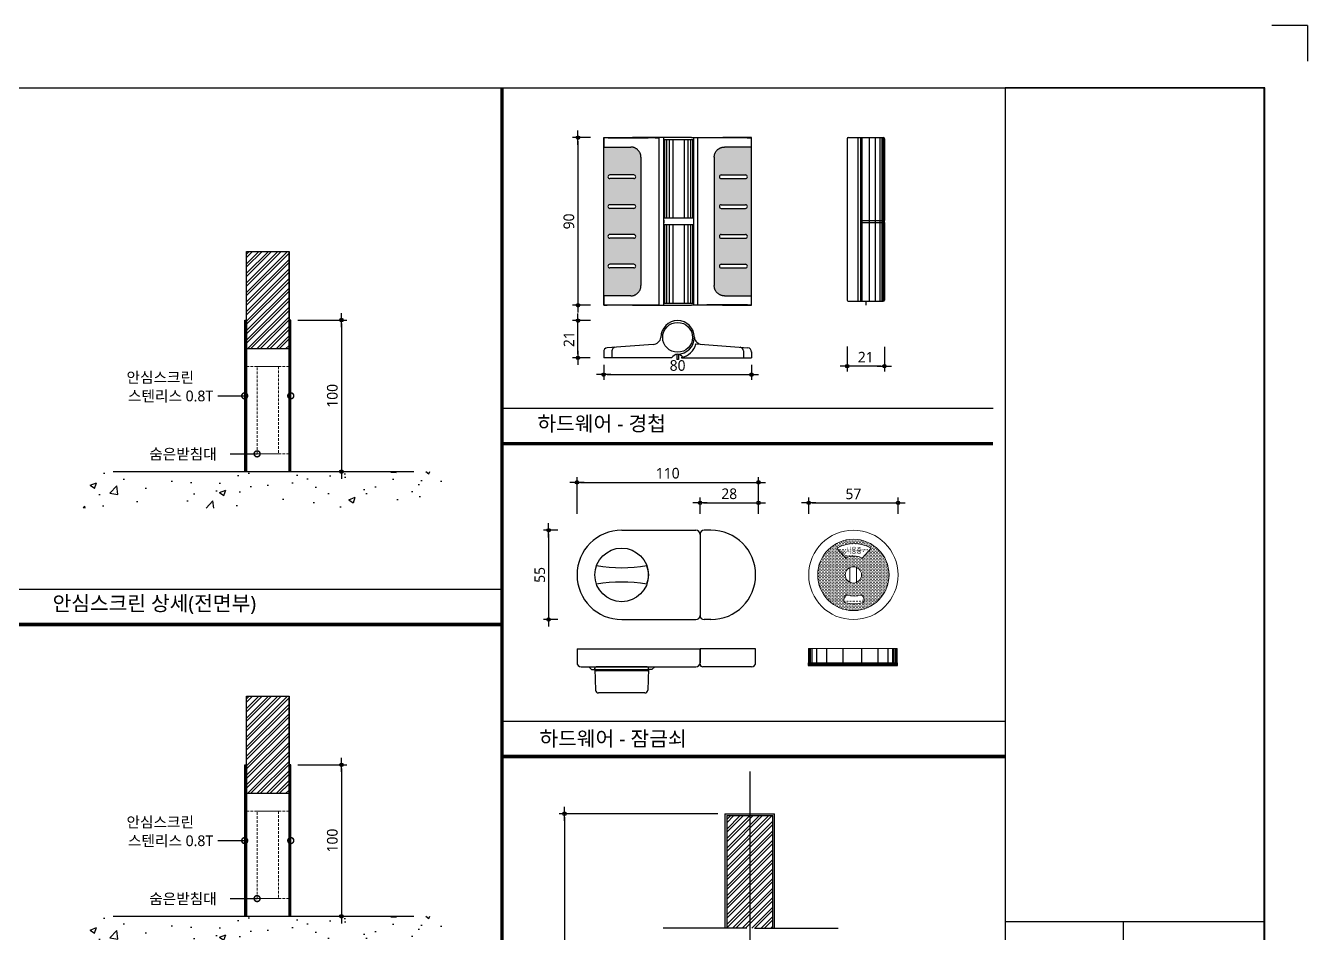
# Model space of a CAD drawing. Extents: x -201 to 8159, y -176 to 5714.
# Drawn here: x 4543 to 8159, y 3153 to 5714 of the extents above; entities that cross this region are included whole.
import ezdxf
from ezdxf.enums import TextEntityAlignment as Align

# ---------------------------------------------------------------- set-up
doc = ezdxf.new("R2010")
doc.units = 0
doc.header["$LTSCALE"] = 30
doc.linetypes.add('CEN', pattern=[62, 60, -1, 0, -1])
doc.linetypes.add('HIDDEN', pattern=[0.375, 0.25, -0.125])
doc.layers.get('0').update_dxf_attribs({"linetype": 'CONTINUOUS'})
doc.layers.get('DEFPOINTS').update_dxf_attribs({"linetype": 'CONTINUOUS'})
for name, color, linetype in [('02---제품선', 4, 'CONTINUOUS'), ('C', 2, 'CONTINUOUS'), ('curior-0Line', 252, 'CONTINUOUS'), ('DIM', 7, 'CONTINUOUS'), ('HAT', 8, 'CONTINUOUS'), ('HID', 9, 'HIDDEN'), ('TIT', 3, 'CONTINUOUS'), ('문자', 3, 'CONTINUOUS'), ('부자재', 4, 'CONTINUOUS'), ('잠금쇠(회전형)', 4, 'CONTINUOUS'), ('중심선', 1, 'CEN'), ('치수', 1, 'CONTINUOUS'), ('판넬', 2, 'CONTINUOUS'), ('해치', 8, 'CONTINUOUS')]:
    doc.layers.add(name, color=color, linetype=linetype)
doc.styles.add('HDW', font='gulim.ttc')
doc.styles.add('돋움', font='malgun.ttf')
doc.dimstyles.new('10', dxfattribs={"dimscale": 10, "dimtxt": 3, "dimasz": 1, "dimexe": 1.5, "dimexo": 2, "dimgap": 1, "dimtad": 1, "dimdec": 0, "dimlunit": 6, "dimtxsty": '돋움', "dimblk": 'DIMDOT', "dimcen": -1, "dimdle": 1.5, "dimclrt": 3, "dimazin": 3, "dimtfac": 1, "dimtdec": 0, "dimtix": 1, "dimtmove": 2, "dimatfit": 3, "dimldrblk": 'DIMDOT', "dimarcsym": 0})

# ---------------------------------------------------------------- blocks, each defined once
blk = doc.blocks.new('DIMDOT')
at = {"linetype": 'Continuous'}
blk.add_line((-2, 0), (2, 0), dxfattribs=at)
for radius in [0.5, 0.25]:
    blk.add_circle((0, 0), radius, dxfattribs=at)
blk = doc.blocks.new('*D569')
at = {"layer": 'DEFPOINTS', "color": 0}
for p in [(24244.6, -2335.7), (23732.6, -2444.3), (24244.6, -2444.3)]:
    blk.add_point(p, dxfattribs=at)
at = {"layer": 'DIM', "color": 0, "lineweight": -2, "ltscale": 10}
for p, q in [((23732.6, -2424.3), (23732.6, -2320.7)), ((23742.6, -2335.7), (24234.6, -2335.7)), ((24244.6, -2424.3), (24244.6, -2320.7))]:
    blk.add_line(p, q, dxfattribs=at)
at = {"layer": 'DIM', "color": 0, "lineweight": -2, "xscale": 10, "yscale": 10, "zscale": 10, "rotation": 180}
blk.add_blockref('DIMDOT', (23732.6, -2335.7), dxfattribs=at)
at = {"layer": 'DIM', "color": 0, "lineweight": -2, "xscale": 10, "yscale": 10, "zscale": 10}
blk.add_blockref('DIMDOT', (24244.6, -2335.7), dxfattribs=at)
at = {"layer": 'DIM', "color": 3, "insert": (23988.6, -2310.1), "char_height": 30, "attachment_point": 5, "style": '돋움'}
blk.add_mtext('110', dxfattribs=at)
blk = doc.blocks.new('*D570')
at = {"layer": 'DEFPOINTS', "color": 0}
for p in [(24244.6, -2393.7), (24079.6, -2444.3), (24244.6, -2444.3)]:
    blk.add_point(p, dxfattribs=at)
at = {"layer": 'DIM', "color": 0, "lineweight": -2, "ltscale": 10}
for p, q in [((24079.6, -2424.3), (24079.6, -2378.7)), ((24244.6, -2424.3), (24244.6, -2378.7)), ((24089.6, -2393.7), (24234.6, -2393.7))]:
    blk.add_line(p, q, dxfattribs=at)
at = {"layer": 'DIM', "color": 0, "lineweight": -2, "xscale": 10, "yscale": 10, "zscale": 10, "rotation": 180}
blk.add_blockref('DIMDOT', (24079.6, -2393.7), dxfattribs=at)
at = {"layer": 'DIM', "color": 0, "lineweight": -2, "xscale": 10, "yscale": 10, "zscale": 10}
blk.add_blockref('DIMDOT', (24244.6, -2393.7), dxfattribs=at)
at = {"layer": 'DIM', "color": 3, "insert": (24162.1, -2368.2), "char_height": 30, "attachment_point": 5, "style": '돋움'}
blk.add_mtext('28', dxfattribs=at)
blk = doc.blocks.new('*D571')
at = {"layer": 'DEFPOINTS', "color": 0}
for p in [(24638.3, -2393.7), (24386.3, -2444.3), (24638.3, -2444.3)]:
    blk.add_point(p, dxfattribs=at)
at = {"layer": 'DIM', "color": 0, "lineweight": -2, "ltscale": 10}
for p, q in [((24386.3, -2424.3), (24386.3, -2378.7)), ((24638.3, -2424.3), (24638.3, -2378.7)), ((24396.3, -2393.7), (24628.3, -2393.7))]:
    blk.add_line(p, q, dxfattribs=at)
at = {"layer": 'DIM', "color": 0, "lineweight": -2, "xscale": 10, "yscale": 10, "zscale": 10, "rotation": 180}
blk.add_blockref('DIMDOT', (24386.3, -2393.7), dxfattribs=at)
at = {"layer": 'DIM', "color": 0, "lineweight": -2, "xscale": 10, "yscale": 10, "zscale": 10}
blk.add_blockref('DIMDOT', (24638.3, -2393.7), dxfattribs=at)
at = {"layer": 'DIM', "color": 3, "insert": (24512.3, -2368.4), "char_height": 30, "attachment_point": 5, "style": '돋움'}
blk.add_mtext('57', dxfattribs=at)
blk = doc.blocks.new('*D572')
at = {"layer": 'DEFPOINTS', "color": 0}
for p in [(23790.3, -1363), (23735.2, -1836.1), (23790.3, -1836.1)]:
    blk.add_point(p, dxfattribs=at)
at = {"layer": 'DIM', "color": 0, "lineweight": -2, "ltscale": 10}
for p, q in [((23770.3, -1363), (23720.2, -1363)), ((23735.2, -1373), (23735.2, -1826.1)), ((23770.3, -1836.1), (23720.2, -1836.1))]:
    blk.add_line(p, q, dxfattribs=at)
at = {"layer": 'DIM', "color": 0, "lineweight": -2, "xscale": 10, "yscale": 10, "zscale": 10}
for p, rotation in [((23735.2, -1363), 90), ((23735.2, -1836.1), 270)]:
    blk.add_blockref('DIMDOT', p, dxfattribs=dict(at, rotation=rotation))
at = {"layer": 'DIM', "color": 3, "insert": (23709.7, -1599.5), "char_height": 30, "attachment_point": 5, "rotation": 90, "style": '돋움'}
blk.add_mtext('90', dxfattribs=at)
blk = doc.blocks.new('*D573')
at = {"layer": 'DEFPOINTS', "color": 0}
for p in [(23807.9, -1984.3), (24224.9, -1984.3), (24224.9, -2031.7)]:
    blk.add_point(p, dxfattribs=at)
at = {"layer": 'DIM', "color": 0, "lineweight": -2, "ltscale": 10}
for p, q in [((23807.9, -2004.3), (23807.9, -2046.7)), ((24224.9, -2004.3), (24224.9, -2046.7)), ((23817.9, -2031.7), (24214.9, -2031.7))]:
    blk.add_line(p, q, dxfattribs=at)
at = {"layer": 'DIM', "color": 0, "lineweight": -2, "xscale": 10, "yscale": 10, "zscale": 10, "rotation": 180}
blk.add_blockref('DIMDOT', (23807.9, -2031.7), dxfattribs=at)
at = {"layer": 'DIM', "color": 0, "lineweight": -2, "xscale": 10, "yscale": 10, "zscale": 10}
blk.add_blockref('DIMDOT', (24224.9, -2031.7), dxfattribs=at)
at = {"layer": 'DIM', "color": 3, "insert": (24016.4, -2006.2), "char_height": 30, "attachment_point": 5, "style": '돋움'}
blk.add_mtext('80', dxfattribs=at)
blk = doc.blocks.new('*D574')
at = {"layer": 'DEFPOINTS', "color": 0}
for p in [(23735.2, -1879.3), (23790.3, -1879.3), (23789.6, -1984.3)]:
    blk.add_point(p, dxfattribs=at)
at = {"layer": 'DIM', "color": 0, "lineweight": -2, "ltscale": 10}
for p, q in [((23770.3, -1879.3), (23720.2, -1879.3)), ((23735.2, -1974.3), (23735.2, -1889.3)), ((23769.6, -1984.3), (23720.2, -1984.3))]:
    blk.add_line(p, q, dxfattribs=at)
at = {"layer": 'DIM', "color": 0, "lineweight": -2, "xscale": 10, "yscale": 10, "zscale": 10}
for p, rotation in [((23735.2, -1879.3), 90), ((23735.2, -1984.3), 270)]:
    blk.add_blockref('DIMDOT', p, dxfattribs=dict(at, rotation=rotation))
at = {"layer": 'DIM', "color": 3, "insert": (23709.9, -1931.8), "char_height": 30, "attachment_point": 5, "rotation": 90, "style": '돋움'}
blk.add_mtext('21', dxfattribs=at)
blk = doc.blocks.new('*D575')
at = {"layer": 'DEFPOINTS', "color": 0}
for p in [(24494.7, -1932.1), (24599.7, -1932.9), (24494.7, -2007.8)]:
    blk.add_point(p, dxfattribs=at)
at = {"layer": 'DIM', "color": 0, "lineweight": -2, "ltscale": 10}
for p, q in [((24494.7, -1952.1), (24494.7, -2022.8)), ((24599.7, -1952.9), (24599.7, -2022.8)), ((24589.7, -2007.8), (24504.7, -2007.8))]:
    blk.add_line(p, q, dxfattribs=at)
at = {"layer": 'DIM', "color": 0, "lineweight": -2, "xscale": 10, "yscale": 10, "zscale": 10, "rotation": 180}
blk.add_blockref('DIMDOT', (24494.7, -2007.8), dxfattribs=at)
at = {"layer": 'DIM', "color": 0, "lineweight": -2, "xscale": 10, "yscale": 10, "zscale": 10}
blk.add_blockref('DIMDOT', (24599.7, -2007.8), dxfattribs=at)
at = {"layer": 'DIM', "color": 3, "insert": (24547.2, -1982.5), "char_height": 30, "attachment_point": 5, "style": '돋움'}
blk.add_mtext('21', dxfattribs=at)
blk = doc.blocks.new('*D576')
at = {"layer": 'DEFPOINTS', "color": 0}
for p in [(23698.3, -2470.9), (23652.6, -2722.9), (23698.3, -2722.9)]:
    blk.add_point(p, dxfattribs=at)
at = {"layer": 'DIM', "color": 0, "lineweight": -2, "ltscale": 10}
for p, q in [((23678.3, -2470.9), (23637.6, -2470.9)), ((23652.6, -2480.9), (23652.6, -2712.9)), ((23678.3, -2722.9), (23637.6, -2722.9))]:
    blk.add_line(p, q, dxfattribs=at)
at = {"layer": 'DIM', "color": 0, "lineweight": -2, "xscale": 10, "yscale": 10, "zscale": 10}
for p, rotation in [((23652.6, -2470.9), 90), ((23652.6, -2722.9), 270)]:
    blk.add_blockref('DIMDOT', p, dxfattribs=dict(at, rotation=rotation))
at = {"layer": 'DIM', "color": 3, "insert": (23627.4, -2596.9), "char_height": 30, "attachment_point": 5, "rotation": 90, "style": '돋움'}
blk.add_mtext('55', dxfattribs=at)
blk = doc.blocks.new('*D577')
at = {"layer": 'DEFPOINTS', "color": 0}
for p in [(24150.1, -3270.9), (23697.2, -5609.9), (24150.1, -5609.9)]:
    blk.add_point(p, dxfattribs=at)
at = {"layer": 'DIM', "color": 0, "lineweight": -2, "ltscale": 10}
for p, q in [((24130.1, -3270.9), (23682.2, -3270.9)), ((23697.2, -3280.9), (23697.2, -5599.9)), ((24130.1, -5609.9), (23682.2, -5609.9))]:
    blk.add_line(p, q, dxfattribs=at)
at = {"layer": 'DIM', "color": 0, "lineweight": -2, "xscale": 10, "yscale": 10, "zscale": 10}
for p, rotation in [((23697.2, -3270.9), 90), ((23697.2, -5609.9), 270)]:
    blk.add_blockref('DIMDOT', p, dxfattribs=dict(at, rotation=rotation))
at = {"layer": 'DIM', "color": 3, "insert": (23672, -4440.4), "char_height": 30, "attachment_point": 5, "rotation": 90, "style": '돋움'}
blk.add_mtext('VAR.', dxfattribs=at)
blk = doc.blocks.new('A$C13EB2441')
for p, q in [((0.84, 7.37), (0.84, 14.11)), ((0.84, 6.74), (0.84, 0))]:
    blk.add_line(p, q)
blk = doc.blocks.new('*D579')
at = {"layer": 'DEFPOINTS', "color": 0}
for p in [(22925.1, -3132.8), (22925.1, -3560.3), (23068, -3560.3)]:
    blk.add_point(p, dxfattribs=at)
at = {"layer": 'DIM', "color": 0, "lineweight": -2, "ltscale": 10}
for p, q in [((22945.1, -3132.8), (23083, -3132.8)), ((23068, -3142.8), (23068, -3550.3)), ((22945.1, -3560.3), (23083, -3560.3))]:
    blk.add_line(p, q, dxfattribs=at)
at = {"layer": 'DIM', "color": 0, "lineweight": -2, "xscale": 10, "yscale": 10, "zscale": 10}
for p, rotation in [((23068, -3132.8), 90), ((23068, -3560.3), 270)]:
    blk.add_blockref('DIMDOT', p, dxfattribs=dict(at, rotation=rotation))
at = {"layer": 'DIM', "color": 3, "insert": (23042.4, -3346.5), "char_height": 30, "attachment_point": 5, "rotation": 90, "style": '돋움'}
blk.add_mtext('100', dxfattribs=at)
blk = doc.blocks.new('_DOTSMALL')
at = {"color": 0, "linetype": 'ByBlock', "const_width": 0.5}
blk.add_lwpolyline([(-0.0625, 0, 1), (0.0625, 0, 1)], format="xyb", close=True, dxfattribs=at)
blk = doc.blocks.new('A$C63EC304E')
at = {"layer": '치수', "color": 1, "xscale": 2.5, "yscale": 2.5, "zscale": 2.5, "rotation": 234.3098741996962}
blk.add_blockref('_DOTSMALL', (0.31, 0.31), dxfattribs=at)
blk = doc.blocks.new('A$C2BC9653E')
at = {"layer": '치수', "xscale": 0.3333333333333333, "yscale": 0.3333333333333333, "zscale": 0.3333333333333333}
blk.add_blockref('A$C63EC304E', (0, 0), dxfattribs=at)
blk = doc.blocks.new('A$C7FC71301')
at = {"layer": '치수', "rotation": 180}
blk.add_blockref('A$C2BC9653E', (0.208, 0.208), dxfattribs=at)
blk = doc.blocks.new('A$C4A20372B')
at = {"layer": '치수'}
blk.add_blockref('A$C7FC71301', (0, 0), dxfattribs=at)
blk = doc.blocks.new('A$C566469F5')
at = {"layer": '치수'}
blk.add_blockref('A$C4A20372B', (0, 0), dxfattribs=at)
blk = doc.blocks.new('A$C7E317CD4')
at = {"layer": '해치', "xscale": 2, "yscale": 2, "zscale": 2}
blk.add_blockref('A$C566469F5', (0, 0), dxfattribs=at)
blk = doc.blocks.new('A$C601D7F27')
at = {"layer": '치수'}
blk.add_blockref('A$C7E317CD4', (0, 0), dxfattribs=at)
blk = doc.blocks.new('A$C38802C08')
at = {"layer": '치수'}
blk.add_blockref('A$C601D7F27', (0, 0), dxfattribs=at)
blk = doc.blocks.new('*D580')
at = {"layer": 'DEFPOINTS', "color": 0}
for p in [(22925.1, -1877.9), (22925.1, -2305.4), (23068, -2305.4)]:
    blk.add_point(p, dxfattribs=at)
at = {"layer": 'DIM', "color": 0, "lineweight": -2, "ltscale": 10}
for p, q in [((22945.1, -1877.9), (23083, -1877.9)), ((23068, -1887.9), (23068, -2295.4)), ((22945.1, -2305.4), (23083, -2305.4))]:
    blk.add_line(p, q, dxfattribs=at)
at = {"layer": 'DIM', "color": 0, "lineweight": -2, "xscale": 10, "yscale": 10, "zscale": 10}
for p, rotation in [((23068, -1877.9), 90), ((23068, -2305.4), 270)]:
    blk.add_blockref('DIMDOT', p, dxfattribs=dict(at, rotation=rotation))
at = {"layer": 'DIM', "color": 3, "insert": (23042.4, -2091.6), "char_height": 30, "attachment_point": 5, "rotation": 90, "style": '돋움'}
blk.add_mtext('100', dxfattribs=at)
blk = doc.blocks.new('UNI-14', base_point=(17634, -6761))
h = blk.add_hatch()
h.set_pattern_fill('ANSI31', color=2, style=0)
h.set_pattern_definition([(45, (20905.6177, -3842.0984), (-2.245064, 2.245064), [])])
h.paths.add_polyline_path([(22925.1, -2093.7, -1), (22925.1, -2089.5), (22925.1, -1877.9), (22920.1, -1877.9), (22920.1, -2305.4), (22925.1, -2305.4)])
h.paths.add_polyline_path([(22795.1, -2093.7), (22795.1, -2305.4), (22800.1, -2305.4), (22800.1, -1877.9), (22795.1, -1877.9), (22795.1, -2089.5, -0.156999), (22796.3, -2089.9, -0.72861)])
h = blk.add_hatch()
h.set_pattern_fill('ANSI31', color=2, style=0)
h.set_pattern_definition([(45, (20905.6177, -5097.0157), (-2.245064, 2.245064), [])])
h.paths.add_polyline_path([(22925.1, -3348.6, -1), (22925.1, -3344.5), (22925.1, -3132.8), (22920.1, -3132.8), (22920.1, -3560.3), (22925.1, -3560.3)])
h.paths.add_polyline_path([(22795.1, -3348.6), (22795.1, -3560.3), (22800.1, -3560.3), (22800.1, -3132.8), (22795.1, -3132.8), (22795.1, -3344.5, -0.156999), (22796.3, -3344.8, -0.72861)])
at = {"layer": 'HAT'}
h = blk.add_hatch(dxfattribs=at)
h.set_pattern_fill('ANSI32', color=256, scale=2, style=0)
h.set_pattern_definition([(45, (17718.769, -5682.088), (-13.470384, 13.470384), []), (45, (17727.749, -5682.088), (-13.470384, 13.470384), [])])
h.paths.add_polyline_path([(22920.1, -1684.1), (22800.1, -1684.1), (22800.1, -1958.7), (22920.1, -1958.7), (22920.1, -1877.9)])
h = blk.add_hatch(dxfattribs=at)
h.set_pattern_fill('ANSI32', color=256, scale=2, style=0)
h.set_pattern_definition([(45, (17718.769, -6937.005), (-13.470384, 13.470384), []), (45, (17727.749, -6937.005), (-13.470384, 13.470384), [])])
h.paths.add_polyline_path([(22920.1, -2939), (22800.1, -2939), (22800.1, -3213.7), (22920.1, -3213.7), (22920.1, -3132.8)])
h = blk.add_hatch(dxfattribs=at)
h.set_pattern_fill('ANSI32', color=256, scale=2, style=0)
h.set_pattern_definition([(45, (9367.451, -2220.004), (-13.470384, 13.470384), []), (45, (9376.432, -2220.004), (-13.470384, 13.470384), [])])
h.paths.add_polyline_path([(24285.1, -3593.9), (24285.1, -3275.9), (24220.1, -3275.9), (24220.1, -3593.9)])
h.paths.add_polyline_path([(24155.1, -3275.9), (24155.1, -3593.9), (24220.1, -3593.9), (24220.1, -3275.9)])
at = {"layer": '해치'}
h = blk.add_hatch(dxfattribs=at)
h.set_pattern_fill('DOTS', color=256, scale=2.628474)
h.set_pattern_definition([(0, (20846.125, -1027.9636), (2.086351, 4.172702), [0, -4.172702])])
edge = h.paths.add_edge_path()
edge.add_line((23808.3, -1809.6), (23808.4, -1809.6))
edge.add_spline(control_points=[(23808.4, -1809.6), (23808.6, -1809.6), (23820.2, -1809.6)], knot_values=[-0.724312, -0.724312, -0.724312, 0.724312, 0.724312, 0.724312], weights=[1, 0.748956, 1], degree=2, periodic=0)
edge.add_line((23820.2, -1809.6), (23884.1, -1809.6))
edge.add_spline(control_points=[(23884.1, -1809.6), (23913, -1809.6), (23913, -1780.6)], knot_values=[-1.570796, -1.570796, -1.570796, 0, 0, 0], weights=[1, 0.707107, 1], degree=2, periodic=0)
edge.add_line((23913, -1780.6), (23913, -1418.4))
edge.add_spline(control_points=[(23913, -1418.4), (23913, -1389.5), (23884.1, -1389.5)], knot_values=[0, 0, 0, 1.570796, 1.570796, 1.570796], weights=[1, 0.707107, 1], degree=2, periodic=0)
edge.add_line((23884.1, -1389.5), (23820.2, -1389.5))
edge.add_spline(control_points=[(23820.2, -1389.5), (23808.6, -1389.5), (23808.4, -1389.5)], knot_values=[-0.724312, -0.724312, -0.724312, 0.724312, 0.724312, 0.724312], weights=[1, 0.748956, 1], degree=2, periodic=0)
edge.add_line((23808.3, -1389.5), (23808.3, -1809.6))
h.paths.add_polyline_path([(23893.2, -1468.3, -0.414214), (23898.5, -1473.5, -0.414214), (23893.2, -1478.8), (23824.9, -1478.8, -0.414214), (23819.7, -1473.5, -0.414214), (23824.9, -1468.3)], flags=16)
h.paths.add_polyline_path([(23893.2, -1552.3, -0.414214), (23898.5, -1557.5, -0.414214), (23893.2, -1562.8), (23824.9, -1562.8, -0.414214), (23819.7, -1557.5, -0.414214), (23824.9, -1552.3)], flags=16)
h.paths.add_polyline_path([(23893.2, -1636.3, -0.414214), (23898.5, -1641.6, -0.414214), (23893.2, -1646.8), (23824.9, -1646.8, -0.414214), (23819.7, -1641.6, -0.414214), (23824.9, -1636.3)], flags=16)
h.paths.add_polyline_path([(23893.2, -1720.3, -0.414214), (23898.5, -1725.6, -0.414214), (23893.2, -1730.8), (23824.9, -1730.8, -0.414214), (23819.7, -1725.6, -0.414214), (23824.9, -1720.3)], flags=16)
h = blk.add_hatch(dxfattribs=at)
h.set_pattern_fill('DOTS', color=256, scale=2.628474)
h.set_pattern_definition([(0, (20371.508, -1027.9636), (2.086351, 4.1727023), [0, -4.1727023])])
edge = h.paths.add_edge_path()
edge.add_spline(control_points=[(24119.8, -1418.4), (24119.8, -1389.5), (24148.7, -1389.5)], knot_values=[0, 0, 0, 1.570796, 1.570796, 1.570796], weights=[1, 0.707107, 1], degree=2, periodic=0)
edge.add_line((24148.7, -1389.5), (24212.6, -1389.5))
edge.add_spline(control_points=[(24212.6, -1389.5), (24224.2, -1389.5), (24224.4, -1389.5)], knot_values=[-0.724312, -0.724312, -0.724312, 0.724312, 0.724312, 0.724312], weights=[1, 0.748956, 1], degree=2, periodic=0)
edge.add_line((24224.5, -1389.5), (24224.5, -1809.6))
edge.add_line((24224.5, -1809.6), (24224.4, -1809.6))
edge.add_spline(control_points=[(24224.4, -1809.6), (24224.2, -1809.6), (24212.6, -1809.6)], knot_values=[-0.724312, -0.724312, -0.724312, 0.724312, 0.724312, 0.724312], weights=[1, 0.748956, 1], degree=2, periodic=0)
edge.add_line((24212.6, -1809.6), (24148.7, -1809.6))
edge.add_spline(control_points=[(24148.7, -1809.6), (24119.8, -1809.6), (24119.8, -1780.6)], knot_values=[-1.570796, -1.570796, -1.570796, 0, 0, 0], weights=[1, 0.707107, 1], degree=2, periodic=0)
edge.add_line((24119.8, -1780.6), (24119.8, -1418.4))
h.paths.add_polyline_path([(24139.5, -1468.3, 0.414214), (24134.3, -1473.5, 0.414214), (24139.5, -1478.8), (24207.9, -1478.8, 0.414214), (24213.1, -1473.5, 0.414214), (24207.9, -1468.3)], flags=16)
h.paths.add_polyline_path([(24139.5, -1552.3, 0.414214), (24134.3, -1557.5, 0.414214), (24139.5, -1562.8), (24207.9, -1562.8, 0.414214), (24213.1, -1557.5, 0.414214), (24207.9, -1552.3)], flags=16)
h.paths.add_polyline_path([(24139.5, -1636.3, 0.414214), (24134.3, -1641.6, 0.414214), (24139.5, -1646.8), (24207.9, -1646.8, 0.414214), (24213.1, -1641.6, 0.414214), (24207.9, -1636.3)], flags=16)
h.paths.add_polyline_path([(24139.5, -1720.3, 0.414214), (24134.3, -1725.6, 0.414214), (24139.5, -1730.8), (24207.9, -1730.8, 0.414214), (24213.1, -1725.6, 0.414214), (24207.9, -1720.3)], flags=16)
h = blk.add_hatch(dxfattribs=at)
h.set_pattern_fill('AR-CONC', color=256, style=0)
h.set_pattern_definition([(50, (20905.62, -3842.1), (182.185, -15.939), [19.05, -209.55]), (355, (20905.62, -3842.1), (-35.243, 191.057), [15.24, -167.64]), (100.451, (20920.8, -3843.43), (146.943, 175.117), [16.19, -178.09]), (46.184, (20905.62, -3791.3), (271.079, -42.042), [28.575, -314.325]), (96.636, (20928.2, -3794.8), (237.404, 247.426), [24.285, -267.135]), (351.184, (20905.62, -3791.3), (237.405, 247.425), [22.86, -251.46]), (21, (20931.02, -3804), (151.615, -102.2655), [19.05, -209.55]), (326, (20931.02, -3804), (61.802, 184.188), [15.24, -167.64]), (71.4514, (20943.65, -3812.52), (213.416, 81.923), [16.19, -178.09]), (37.5, (20905.62, -3842.1), (3.0886, 84.555), [0, -165.608, 0, -170.18, 0, -168.275]), (7.5, (20905.62, -3842.1), (66.8197, 100.1806), [0, -97.028, 0, -161.798, 0, -64.135]), (327.5, (20848.976, -3842.1), (135.5906, -5.7287), [0, -63.5, 0, -198.12, 0, -262.89]), (317.5, (20823.58, -3842.1), (148.129, 25.4265), [0, -82.55, 0, -131.572, 0, -186.69])])
h.paths.add_polyline_path([(23385.2, -2408.3), (23385.2, -2305.4), (22335, -2305.4), (22335, -2408.3)])
h = blk.add_hatch(dxfattribs=at)
h.set_pattern_fill('DOTS', color=256, scale=2.628474)
h.set_pattern_definition([(0, (18818.3197, -6054.241), (2.086351, 4.1727023), [0, -4.1727023])])
edge = h.paths.add_edge_path(flags=16)
edge.add_arc((24512.3, -2596.9), 22.9, 0, 360)
edge = h.paths.add_edge_path(flags=16)
edge.add_arc((24514.1, -2592.5), 48.7, 61.8696, 118.1304)
edge.add_line((24465.4, -2521.2), (24491.2, -2549.6))
edge.add_arc((24514.1, -2609.3), 100.7, 61.0478, 118.9522)
edge.add_line((24562.9, -2521.2), (24537.1, -2549.6))
edge = h.paths.add_edge_path(flags=16)
edge.add_line((24539.8, -2658.3), (24542.6, -2666.5))
edge.add_arc((24536, -2668.8), 7, 284.5315, 379.1429)
edge.add_arc((24514.1, -2584.5), 94.1, 255.4685, 284.5315)
edge.add_arc((24492.3, -2668.8), 7, 160.8571, 255.4685)
edge.add_line((24488.5, -2658.3), (24485.7, -2666.5))
edge.add_arc((24495.1, -2660.6), 7, 72.2332, 160.8571)
edge.add_arc((24514.1, -2601.3), 55.3, 252.2332, 287.7668)
edge.add_arc((24533.2, -2660.6), 7, 19.1429, 107.7668)
h.paths.add_polyline_path([(24487.7, -2542.7), (24487.7, -2513.4), (24540.1, -2513.4), (24540.1, -2542.7)], flags=8)
h.paths.add_polyline_path([(24613, -2596.9, 1), (24411.7, -2596.9, 1)])
h = blk.add_hatch(dxfattribs=at)
h.set_pattern_fill('AR-CONC', color=256, style=0)
h.set_pattern_definition([(50, (20905.62, -5097.02), (182.185, -15.939), [19.05, -209.55]), (355, (20905.62, -5097.02), (-35.243, 191.057), [15.24, -167.64]), (100.451, (20920.8, -5098.34), (146.943, 175.117), [16.19, -178.09]), (46.184, (20905.62, -5046.22), (271.079, -42.042), [28.575, -314.325]), (96.636, (20928.2, -5049.72), (237.404, 247.426), [24.285, -267.135]), (351.184, (20905.62, -5046.22), (237.405, 247.425), [22.86, -251.46]), (21, (20931.02, -5058.92), (151.615, -102.2655), [19.05, -209.55]), (326, (20931.02, -5058.92), (61.802, 184.188), [15.24, -167.64]), (71.4514, (20943.65, -5067.44), (213.416, 81.923), [16.19, -178.09]), (37.5, (20905.62, -5097.016), (3.0886, 84.555), [0, -165.608, 0, -170.18, 0, -168.275]), (7.5, (20905.62, -5097.02), (66.8197, 100.1806), [0, -97.028, 0, -161.798, 0, -64.135]), (327.5, (20848.976, -5097.016), (135.5906, -5.7287), [0, -63.5, 0, -198.12, 0, -262.89]), (317.5, (20823.58, -5097.02), (148.129, 25.4265), [0, -82.55, 0, -131.572, 0, -186.69])])
h.paths.add_polyline_path([(23385.2, -3663.3), (23385.2, -3560.3), (22335, -3560.3), (22335, -3663.3)])
at = {"color": 2}
for p, q in [((25793.1, -1047), (25693.1, -1047)), ((25793.1, -1047), (25693.1, -1047)), ((25793.1, -1047), (25693.1, -1047)), ((25793.1, -1047), (25793.1, -1147)), ((25793.1, -1047), (25793.1, -1147)), ((25793.1, -1047), (25793.1, -1147)), ((25793.1, -1047), (25793.1, -1147)), ((25793.1, -1047), (25793.1, -1147)), ((25793.1, -1047), (25793.1, -1147)), ((25793.1, -1047), (25793.1, -1147)), ((25793.1, -1047), (25793.1, -1147)), ((25793.1, -1047), (25793.1, -1147)), ((25793.1, -1047), (25793.1, -1147)), ((25793.1, -1047), (25793.1, -1147)), ((24547.2, -1824.5), (24547.2, -1836.1)), ((22424.4, -2305.4), (23272, -2305.4)), ((22424.4, -3560.3), (23272, -3560.3))]:
    blk.add_line(p, q, dxfattribs=at)
at = {"color": 8}
for p, q in [((23520.9, -2126.5), (24906.2, -2126.5)), ((20173.1, -2637.1), (23520.9, -2637.1)), ((23520.9, -3009.2), (24940.6, -3009.2))]:
    blk.add_line(p, q, dxfattribs=at)
at = {"color": 2}
for points in [[(17688.2, -1222.8), (24940.6, -1222.8), (24940.6, -6761.2), (17688.2, -6761.2)], [(17688.2, -1222.8), (24940.6, -1222.8), (24940.6, -6761.2), (17688.2, -6761.2)], [(17688.2, -1222.8), (25670.2, -1222.8), (25670.2, -6761.2), (17688.2, -6761.2)], [(22795.1, -1877.9), (22800.1, -1877.9), (22800.1, -2305.4), (22795.1, -2305.4)], [(22925.1, -1877.9), (22920.1, -1877.9), (22920.1, -2305.4), (22925.1, -2305.4)], [(22795.1, -3132.8), (22800.1, -3132.8), (22800.1, -3560.3), (22795.1, -3560.3)], [(22925.1, -3132.8), (22920.1, -3132.8), (22920.1, -3560.3), (22925.1, -3560.3)]]:
    blk.add_lwpolyline(points, close=True, dxfattribs=at)
at = {"color": 8, "const_width": 10}
for points in [[(23520.9, -6761.2), (23520.9, -1222.8)], [(23520.9, -2226.5), (24906.2, -2226.5)], [(20173.1, -2737.1), (23520.9, -2737.1)], [(23520.9, -3109.2), (24940.6, -3109.2)]]:
    blk.add_lwpolyline(points, dxfattribs=at)
at = {"layer": '02---제품선'}
for p, q in [((23858.6, -2470.9), (24068, -2470.9)), ((24079.6, -2482.5), (24079.6, -2711.3)), ((24079.6, -2482.5), (24079.6, -2711.3)), ((24110.6, -2470.9), (24091.2, -2470.9)), ((23858.6, -2722.9), (24068, -2722.9)), ((24110.6, -2722.9), (24091.2, -2722.9)), ((23732.6, -2805.9), (24079.6, -2805.9)), ((23732.6, -2805.9), (23732.6, -2844.7)), ((24079.6, -2805.9), (24079.6, -2844.7)), ((24236.6, -2805.9), (24079.6, -2805.9)), ((24079.6, -2848.5), (24079.6, -2805.9)), ((24236.6, -2844.7), (24236.6, -2805.9)), ((23744.2, -2856.3), (23765.6, -2856.3)), ((23765.6, -2856.3), (23951.7, -2856.3)), ((23773.3, -2864), (23765.6, -2856.3)), ((23930.3, -2856.3), (23786.9, -2856.3)), ((23943.9, -2864), (23951.7, -2856.3)), ((23951.7, -2856.3), (24068, -2856.3)), ((24225, -2856.3), (24087.4, -2856.3)), ((23773.3, -2864), (23781.1, -2864)), ((23781.1, -2864), (23936.2, -2864)), ((23782.9, -2862.1), (23785.1, -2922.5)), ((23783, -2864), (23783, -2860.2)), ((23930.3, -2867.9), (23786.9, -2867.9)), ((23934.3, -2862.1), (23932.2, -2922.5)), ((23934.2, -2864), (23934.2, -2860.2)), ((23943.9, -2864), (23936.2, -2864)), ((23924.4, -2929.9), (23792.8, -2929.9))]:
    blk.add_line(p, q, dxfattribs=at)
blk.add_circle((23858.6, -2596.9), 75.6, dxfattribs=at)
blk.add_circle((23858.6, -2596.9), 75.6, dxfattribs=at)
for centre, radius, start, end in [((23858.6, -2596.9), 126, 90, 180), ((24068, -2482.5), 11.6, 0, 90), ((24091.2, -2482.5), 11.6, 90, 180), ((24110.6, -2596.9), 126, 0, 90), ((23858.6, -2596.9), 126, 180, 270), ((23858.6, -2160.1), 416.6, 260.2031, 279.7969), ((23858.6, -2596.9), 75.6, 340.7512, 19.2488), ((24110.6, -2596.9), 126, 270, 0), ((23858.6, -3033.7), 416.6, 80.2031, 99.7969), ((24068, -2711.3), 11.6, 270, 0), ((24091.2, -2711.3), 11.6, 180, 270), ((23744.2, -2844.7), 11.6, 180, 270), ((23786.9, -2860.2), 3.88, 90, 180), ((23930.3, -2860.2), 3.88, 0, 90), ((24068, -2844.7), 11.6, 270, 0), ((24087.4, -2848.5), 7.75, 180, 270), ((24225, -2844.7), 11.6, 270, 0), ((23786.9, -2864), 3.88, 180, 270), ((23930.3, -2864), 3.88, 270, 0), ((23792.8, -2922.2), 7.75, 182, 270), ((23924.4, -2922.2), 7.75, 270, 358)]:
    blk.add_arc(centre, radius, start, end, dxfattribs=at)
at = {"layer": 'C'}
for p, q in [((24155.1, -3275.9), (24155.1, -3593.9)), ((24155.1, -3275.9), (24285.1, -3275.9)), ((24285.1, -3593.9), (24285.1, -3275.9))]:
    blk.add_line(p, q, dxfattribs=at)
at = {"layer": 'curior-0Line'}
for p, q in [((24940.6, -1222.8), (24940.6, -6760.4)), ((24940.9, -3575.3), (25673, -3575.3)), ((25273.2, -3575.3), (25273.2, -4129.1))]:
    blk.add_line(p, q, dxfattribs=at)
blk.add_lwpolyline([(25673, -1222.8), (24940.6, -1222.8), (24940.6, -6761.2), (25673, -6761.2)], close=True, dxfattribs=at)
at = {"layer": 'HID', "lineweight": 15}
for points in [[(22800.1, -1958.7), (22920.1, -1958.7), (22920.1, -2008.7), (22800.1, -2008.7)], [(22830.1, -2008.7), (22890.1, -2008.7), (22890.1, -2255.4), (22830.1, -2255.4)], [(22800.1, -2255.4), (22920.1, -2255.4), (22920.1, -2305.4), (22800.1, -2305.4)], [(22800.1, -3213.7), (22920.1, -3213.7), (22920.1, -3263.7), (22800.1, -3263.7)], [(22830.1, -3263.7), (22890.1, -3263.7), (22890.1, -3510.3), (22830.1, -3510.3)], [(22800.1, -3510.3), (22920.1, -3510.3), (22920.1, -3560.3), (22800.1, -3560.3)]]:
    blk.add_lwpolyline(points, close=True, dxfattribs=at)
at = {"layer": '부자재'}
for p, q in [((23807.9, -1363), (23889.2, -1363)), ((23807.9, -1836.1), (23807.9, -1363)), ((23807.9, -1363), (23808.4, -1363.5)), ((23808.4, -1363.5), (23808.4, -1389.5)), ((23820.2, -1363.8), (23933.8, -1364)), ((23889.4, -1363.1), (23889.2, -1363)), ((23977, -1363.1), (23889.4, -1363.1)), ((23964.4, -1834.9), (23964.4, -1364.2)), ((23977, -1363.1), (23977, -1836)), ((23977, -1363.1), (23977, -1363.1)), ((24055.8, -1363.1), (24143.4, -1363.1)), ((24061.1, -1363.1), (24061.1, -1836)), ((24073.7, -1834.9), (24073.7, -1364.2)), ((24212.6, -1363.8), (24099, -1364)), ((24143.4, -1363.1), (24143.6, -1363)), ((24224.9, -1363), (24143.6, -1363)), ((24224.9, -1363), (24224.4, -1363.5)), ((24224.4, -1363.5), (24224.4, -1389.5)), ((24224.9, -1836.1), (24224.9, -1363)), ((24494.7, -1366), (24494.7, -1821.5)), ((24497.7, -1363), (24596.7, -1363)), ((24524.7, -1363), (24524.7, -1824.5)), ((24532.3, -1363), (24532.3, -1824.5)), ((24599.7, -1366), (24599.7, -1596.6)), ((23808.3, -1809.6), (23808.3, -1389.5)), ((23808.3, -1389.5), (23808.4, -1389.5)), ((23820.2, -1389.5), (23884.1, -1389.5)), ((24212.6, -1389.5), (24148.7, -1389.5)), ((24224.5, -1389.5), (24224.4, -1389.5)), ((24224.5, -1809.6), (24224.5, -1389.5)), ((23913, -1418.4), (23913, -1780.6)), ((24119.8, -1418.4), (24119.8, -1780.6)), ((23977.2, -1596), (23977.2, -1603.3)), ((24532.3, -1596.6), (24599.7, -1596.6)), ((24532.3, -1602.6), (24599.7, -1602.6)), ((24598.8, -1596.6), (24598.8, -1602.6)), ((24599.7, -1602.6), (24599.7, -1821.5)), ((23808.4, -1835.6), (23807.9, -1836.1)), ((23889.2, -1836.1), (23807.9, -1836.1)), ((23808.4, -1809.6), (23808.3, -1809.6)), ((23808.4, -1809.6), (23808.4, -1835.6)), ((23884.1, -1809.6), (23820.2, -1809.6)), ((23820.2, -1835.3), (23933.8, -1835.1)), ((23889.4, -1836), (23889.2, -1836.1)), ((23889.4, -1836), (23977, -1836)), ((24143.4, -1836), (24055.8, -1836)), ((24212.6, -1835.3), (24099, -1835.1)), ((24143.4, -1836), (24143.6, -1836.1)), ((24143.6, -1836.1), (24224.9, -1836.1)), ((24148.7, -1809.6), (24212.6, -1809.6)), ((24224.4, -1809.6), (24224.5, -1809.6)), ((24224.4, -1809.6), (24224.4, -1835.6)), ((24224.4, -1835.6), (24224.9, -1836.1)), ((24497.7, -1824.5), (24596.7, -1824.5)), ((23947.3, -1946.8), (23817.6, -1955.8)), ((24068, -1945.3), (24214.9, -1955.8)), ((23807.9, -1967.7), (23807.9, -1984.3)), ((23999.6, -1984.3), (23807.9, -1984.3)), ((23830.4, -1964.7), (23830.4, -1984.3)), ((24014.1, -1974.4), (24014.1, -1988.8)), ((24018.6, -1974.4), (24018.6, -1988.8)), ((24027, -1983.5), (24027, -1984.3)), ((24027, -1984.3), (24224.9, -1984.3)), ((24202.4, -1964.7), (24202.4, -1984.3)), ((24224.9, -1967.7), (24224.9, -1984.3)), ((24018.6, -1988.8), (24014.1, -1988.8))]:
    blk.add_line(p, q, dxfattribs=at)
blk.add_circle((24016.4, -1926.6), 42.1, dxfattribs=at)
for centre, radius, start, end in [((24497.7, -1366), 3, 90, 180), ((24596.7, -1366), 3, 0, 90), ((24497.7, -1821.5), 3, 180, 270), ((24596.7, -1821.5), 3, 270, 0), ((24016.4, -1926.6), 47.2, 270, 180), ((23946.1, -1923.5), 23.3, 272.9231, 352.4724), ((24018, -1932.8), 51.5, 280.084, 345.9792), ((24086.7, -1923.5), 23.3, 187.5276, 267.0769), ((23820.4, -1968.1), 12.6, 101.7765, 181.6712), ((23845.7, -1968.9), 15.9, 113.4077, 164.5497), ((24022.8, -2002.7), 29.6, 102.5267, 141.5475), ((24010, -2002.7), 29.6, 43.1003, 77.4733), ((24187.1, -1968.9), 15.9, 15.4503, 67.3004), ((24212.3, -1968.1), 12.6, 358.3288, 78.2235)]:
    blk.add_arc(centre, radius, start, end, dxfattribs=at)
for points, weights in [([(23820.2, -1363.8), (23808.6, -1363.7), (23808.4, -1363.5)], [1, 0.748955720789, 1]), ([(23964.4, -1364.2), (23950.8, -1364), (23933.8, -1364)], [1, 0.964784765128, 1]), ([(23977, -1363.1), (23977, -1363.1), (23977, -1363.1)], [1, 0.999924701899, 1]), ([(24212.6, -1363.8), (24224.2, -1363.7), (24224.4, -1363.5)], [1, 0.748955720789, 1]), ([(23808.4, -1389.5), (23808.6, -1389.5), (23820.2, -1389.5)], [1, 0.748955720789, 1]), ([(23913, -1418.4), (23913, -1389.5), (23884.1, -1389.5)], [1, 0.707106781187, 1]), ([(24119.8, -1418.4), (24119.8, -1389.5), (24148.7, -1389.5)], [1, 0.707106781187, 1]), ([(24224.4, -1389.5), (24224.2, -1389.5), (24212.6, -1389.5)], [1, 0.748955720789, 1]), ([(23977, -1603.3), (23977, -1603.3), (23977, -1603.3)], [1, 0.999862102782, 1]), ([(23884.1, -1809.6), (23913, -1809.6), (23913, -1780.6)], [1, 0.707106781187, 1]), ([(24148.7, -1809.6), (24119.8, -1809.6), (24119.8, -1780.6)], [1, 0.707106781187, 1]), ([(23820.2, -1809.6), (23808.6, -1809.6), (23808.4, -1809.6)], [1, 0.748955720789, 1]), ([(23808.4, -1835.6), (23808.6, -1835.3), (23820.2, -1835.3)], [1, 0.748955720789, 1]), ([(23933.8, -1835.1), (23950.8, -1835.1), (23964.4, -1834.9)], [1, 0.964784765128, 1]), ([(23977, -1836.2), (23977, -1836.2), (23977, -1836.2)], [1, 0.999734260157, 1]), ([(24212.6, -1809.6), (24224.2, -1809.6), (24224.4, -1809.6)], [1, 0.748955720789, 1]), ([(24224.4, -1835.6), (24224.2, -1835.3), (24212.6, -1835.3)], [1, 0.748955720789, 1])]:
    blk.add_rational_spline(points, weights, degree=2, dxfattribs=at)
for points, weights, knots in [([(24055.8, -1363.1), (24055.8, -1363.1), (24016.4, -1363.1), (23977, -1363.1), (23977, -1363.1)], [1, 0.707106781186, 1, 0.707106781186, 1], [-1.570796, -1.570796, -1.570796, 0, 0, 1.570796, 1.570796, 1.570796]), ([(23977, -1368.3), (23989.6, -1368.3), (24016.4, -1368.3), (24061.1, -1368.3), (24061.1, -1368.3)], [0.872453400774, 0.800943102543, 1, 0.707106781186, 1], [-1.067549, -1.067549, -1.067549, 0, 0, 1.570796, 1.570796, 1.570796]), ([(24061.1, -1590.7), (24061.1, -1590.7), (24021, -1590.7), (23991.1, -1590.7), (23977, -1590.7)], [1, 0.742797744768, 1, 0.794611058848, 0.917248923756], [-1.467114, -1.467114, -1.467114, 0, 0, 1.171564, 1.171564, 1.171564]), ([(23977, -1608.6), (23988.1, -1608.6), (24011.8, -1608.6), (24051.8, -1608.6), (24060.1, -1608.6)], [0.884455168565, 0.830422605945, 1, 0.742797744768, 1], [-0.967291, -0.967291, -0.967291, 0, 0, 1.467114, 1.467114, 1.467114]), ([(23977, -1836.2), (23977, -1836.2), (24016.4, -1836.2), (24055.8, -1836.2), (24055.8, -1836.2)], [1, 0.707106781186, 1, 0.707106781186, 1], [-1.570796, -1.570796, -1.570796, 0, 0, 1.570796, 1.570796, 1.570796]), ([(24061.1, -1830.9), (24061.1, -1830.9), (24016.4, -1830.9), (23989.6, -1830.9), (23977, -1830.9)], [1, 0.707106781186, 1, 0.800943102543, 0.872453400774], [-1.570796, -1.570796, -1.570796, 0, 0, 1.067549, 1.067549, 1.067549])]:
    blk.add_rational_spline(points, weights, degree=2, knots=knots, dxfattribs=at)
blk.add_open_spline([(23977.2, -1596), (23977.2, -1596), (23977.2, -1596), (23977.1, -1596), (23977, -1596), (23977, -1596)], degree=3, knots=[-0.00189331, -0.00189331, -0.00189331, -0.00189331, 0, 0, 0.05421316, 0.05421316, 0.05421316, 0.05421316], dxfattribs=at)
at = {"layer": '잠금쇠(회전형)', "linetype": 'Continuous', "lineweight": 15}
for p, q in [((24465.4, -2521.2), (24491.2, -2549.6)), ((24562.9, -2521.2), (24537.1, -2549.6)), ((24502.3, -2576.1), (24502.3, -2617.4)), ((24521.4, -2576.6), (24521.4, -2617.8)), ((24488.5, -2658.3), (24485.7, -2666.5)), ((24539.8, -2658.3), (24542.6, -2666.5)), ((24385.6, -2804.4), (24635.9, -2804.4)), ((24385.6, -2804.4), (24385.6, -2844.6)), ((24386.3, -2804.4), (24386.3, -2844.6)), ((24635.9, -2804.4), (24635.9, -2844.6)), ((24384.8, -2844.6), (24636.8, -2844.6)), ((24384.8, -2852.4), (24384.8, -2844.6)), ((24384.8, -2852.1), (24636.8, -2852.1)), ((24636.8, -2852.4), (24636.8, -2844.6))]:
    blk.add_line(p, q, dxfattribs=at)
for radius in [126, 100.6, 22.9]:
    blk.add_circle((24512.3, -2596.9), radius, dxfattribs=at)
for centre, radius, start, end in [((24514.1, -2609.3), 100.7, 61.0478, 118.9522), ((24514.1, -2592.5), 48.7, 61.8696, 118.1304), ((24492.3, -2668.8), 7, 160.8571, 255.4685), ((24495.1, -2660.6), 7, 72.2332, 160.8571), ((24514.1, -2584.5), 94.1, 255.4685, 284.5315), ((24514.1, -2601.3), 55.3, 252.2332, 287.7668), ((24533.2, -2660.6), 7, 19.1429, 107.7668), ((24536, -2668.8), 7, 284.5315, 19.1429)]:
    blk.add_arc(centre, radius, start, end, dxfattribs=at)
at = {"layer": '중심선'}
blk.add_line((24220.1, -3151.3), (24220.1, -6387.5), dxfattribs=at)
at = {"layer": '치수'}
for p, q in [((22719.1, -2091.6), (22795.1, -2091.6)), ((22754.1, -2255.4), (22830.1, -2255.4)), ((22719.1, -3346.5), (22795.1, -3346.5)), ((22754.1, -3510.3), (22830.1, -3510.3))]:
    blk.add_line(p, q, dxfattribs=at)
at = {"layer": '판넬', "color": 1}
for p, q in [((22800.1, -2305.4), (22800.1, -1684.1)), ((22920.1, -2305.4), (22920.1, -1684.1)), ((22800.1, -3560.3), (22800.1, -2939)), ((22920.1, -3560.3), (22920.1, -2939)), ((24150.1, -3270.9), (24150.1, -3593.9)), ((24150.1, -3270.9), (24290.1, -3270.9)), ((24290.1, -3593.9), (24290.1, -3270.9))]:
    blk.add_line(p, q, dxfattribs=at)
for points in [[(22800.1, -1684.1), (22920.1, -1684.1), (22920.1, -1958.7), (22800.1, -1958.7)], [(22800.1, -2939), (22920.1, -2939), (22920.1, -3213.7), (22800.1, -3213.7)]]:
    blk.add_lwpolyline(points, close=True, dxfattribs=at)
at = {"layer": '해치'}
for p, q in [((23979.6, -1368.3), (23979.6, -1590.7)), ((23984.9, -1368.3), (23984.9, -1590.7)), ((23992.7, -1368.3), (23992.7, -1590.7)), ((24003.3, -1368.3), (24003.3, -1590.7)), ((24034.8, -1368.3), (24034.8, -1590.7)), ((24045.3, -1368.3), (24045.3, -1590.7)), ((24053.2, -1368.3), (24053.2, -1590.7)), ((24058.4, -1368.3), (24058.4, -1590.7)), ((24536.9, -1824.5), (24536.9, -1363)), ((24557.8, -1824.5), (24557.8, -1363)), ((24574.9, -1824.5), (24574.9, -1363)), ((24587.4, -1824.5), (24587.4, -1363)), ((24593.1, -1824.5), (24593.1, -1363)), ((24595.9, -1824.5), (24595.9, -1363)), ((24597.8, -1824.5), (24597.8, -1363)), ((24599, -1824.5), (24599, -1363)), ((24599.3, -1596.6), (24599.3, -1363)), ((24599.6, -1596.6), (24599.6, -1363)), ((23893.2, -1468.3), (23824.9, -1468.3)), ((23893.2, -1478.8), (23824.9, -1478.8)), ((24139.5, -1468.3), (24207.9, -1468.3)), ((24139.5, -1478.8), (24207.9, -1478.8)), ((23893.2, -1552.3), (23824.9, -1552.3)), ((24139.5, -1552.3), (24207.9, -1552.3)), ((23893.2, -1562.8), (23824.9, -1562.8)), ((24139.5, -1562.8), (24207.9, -1562.8)), ((23979.6, -1608.6), (23979.6, -1830.9)), ((23984.9, -1608.6), (23984.9, -1830.9)), ((23992.7, -1608.6), (23992.7, -1830.9)), ((24003.3, -1608.6), (24003.3, -1830.9)), ((24034.8, -1608.6), (24034.8, -1830.9)), ((24045.3, -1608.6), (24045.3, -1830.9)), ((24053.2, -1608.6), (24053.2, -1830.9)), ((24058.4, -1608.6), (24058.4, -1830.9)), ((24599.3, -1824.5), (24599.3, -1602.6)), ((24599.6, -1824.5), (24599.6, -1602.6)), ((23893.2, -1636.3), (23824.9, -1636.3)), ((23893.2, -1646.8), (23824.9, -1646.8)), ((24139.5, -1636.3), (24207.9, -1636.3)), ((24139.5, -1646.8), (24207.9, -1646.8)), ((23893.2, -1720.3), (23824.9, -1720.3)), ((23893.2, -1730.8), (23824.9, -1730.8)), ((24139.5, -1720.3), (24207.9, -1720.3)), ((24139.5, -1730.8), (24207.9, -1730.8)), ((24387.9, -2804.4), (24387.9, -2844.6)), ((24390.4, -2804.4), (24390.4, -2844.6)), ((24394.7, -2804.4), (24394.7, -2844.6)), ((24408.3, -2804.4), (24408.3, -2844.6)), ((24436, -2804.4), (24436, -2844.6)), ((24482.3, -2804.4), (24482.3, -2844.6)), ((24535.4, -2804.4), (24535.4, -2844.6)), ((24581.7, -2804.4), (24581.7, -2844.6)), ((24609.5, -2804.4), (24609.5, -2844.6)), ((24623, -2804.4), (24623, -2844.6)), ((24626.8, -2804.4), (24626.8, -2844.6)), ((24631.1, -2804.4), (24631.1, -2844.6)), ((24633.6, -2804.4), (24633.6, -2844.6)), ((24635.2, -2804.4), (24635.2, -2844.6)), ((24384.8, -2847.2), (24636.8, -2847.2)), ((24384.8, -2848.5), (24636.8, -2848.5)), ((24384.8, -2849.8), (24636.8, -2849.8)), ((24384.8, -2850.6), (24636.8, -2850.6)), ((24384.8, -2851.3), (24636.8, -2851.3)), ((24384.8, -2852.4), (24636.8, -2852.4))]:
    blk.add_line(p, q, dxfattribs=at)
for centre, start, end in [((23824.9, -1473.5), 90, 180), ((23824.9, -1473.5), 180, 270), ((23893.2, -1473.5), 0, 90), ((23893.2, -1473.5), 270, 0), ((24139.5, -1473.5), 90, 180), ((24139.5, -1473.5), 180, 270), ((24207.9, -1473.5), 0, 90), ((24207.9, -1473.5), 270, 0), ((23824.9, -1557.5), 90, 180), ((23893.2, -1557.5), 0, 90), ((24139.5, -1557.5), 90, 180), ((24207.9, -1557.5), 0, 90), ((23824.9, -1557.5), 180, 270), ((23893.2, -1557.5), 270, 0), ((24139.5, -1557.5), 180, 270), ((24207.9, -1557.5), 270, 0), ((23824.9, -1641.6), 90, 180), ((23824.9, -1641.6), 180, 270), ((23893.2, -1641.6), 0, 90), ((23893.2, -1641.6), 270, 0), ((24139.5, -1641.6), 90, 180), ((24139.5, -1641.6), 180, 270), ((24207.9, -1641.6), 0, 90), ((24207.9, -1641.6), 270, 0), ((23824.9, -1725.6), 90, 180), ((23824.9, -1725.6), 180, 270), ((23893.2, -1725.6), 0, 90), ((23893.2, -1725.6), 270, 0), ((24139.5, -1725.6), 90, 180), ((24139.5, -1725.6), 180, 270), ((24207.9, -1725.6), 0, 90), ((24207.9, -1725.6), 270, 0)]:
    blk.add_arc(centre, 5.26, start, end, dxfattribs=at)
at = {"xscale": 35, "yscale": 35, "zscale": 35, "rotation": 270}
blk.add_blockref('A$C13EB2441', (23975.6, -3564.6), dxfattribs=at)
at = {"layer": '해치', "xscale": 20, "yscale": 20, "zscale": 20}
for p in [(22790.9, -2095.8), (22920.9, -2095.8), (22825.9, -2259.5), (22790.9, -3350.7), (22920.9, -3350.7), (22825.9, -3514.4)]:
    blk.add_blockref('A$C38802C08', p, dxfattribs=at)
at = {"layer": 'TIT', "style": '돋움'}
for s, p in [('하드웨어 - 경첩', (23983.3, -2190.8)), ('안심스크린 상세(전면부)', (22827.1, -2698)), ('하드웨어 - 잠금쇠', (24041.7, -3079.7))]:
    blk.add_text(s, height=42, dxfattribs=at).set_placement(p, align=Align.RIGHT)
at = {"layer": '문자', "style": '돋움'}
for s, p in [('안심스크린', (22556.8, -2038.9)), ('스텐리스 0.8T', (22586, -2091.7)), ('숨은받침대', (22621, -2255.5)), ('안심스크린', (22556.8, -3293.9)), ('스텐리스 0.8T', (22586, -3346.7)), ('숨은받침대', (22621, -3510.4))]:
    blk.add_text(s, height=30.34, dxfattribs=at).set_placement(p, align=Align.MIDDLE)
at = {"layer": '잠금쇠(회전형)', "linetype": 'Continuous', "lineweight": 15, "style": 'HDW', "width": 0.659278}
blk.add_text('사용중', height=16.4, dxfattribs=at).set_placement((24491.7, -2536), (24536, -2536), align=Align.FIT)
at = {"layer": 'DIM', "ltscale": 10}
for base, p1, p2, angle, text, picture, middle in [((23735.2, -1836.1), (23790.3, -1363), (23790.3, -1836.1), 90, '90', '*D572', (23709.7, -1599.5)), ((23735.2, -1879.3), (23789.6, -1984.3), (23790.3, -1879.3), 90, '21', '*D574', (23709.9, -1931.8)), ((24494.7, -2007.8), (24599.7, -1932.9), (24494.7, -1932.1), 180, '21', '*D575', (24547.2, -1982.5)), ((23652.6, -2722.9), (23698.3, -2470.9), (23698.3, -2722.9), 90, '55', '*D576', (23627.4, -2596.9)), ((23697.2, -5609.9), (24150.1, -3270.9), (24150.1, -5609.9), 90, 'VAR.', '*D577', (23672, -4440.4))]:
    dim = blk.add_linear_dim(base=base, p1=p1, p2=p2, angle=angle, text=text, dimstyle='10', override={"dimtxsty": '돋움'}, dxfattribs=at)
    dim.commit()
    dim.dimension.update_dxf_attribs({"geometry": picture, "text_midpoint": middle})
for base, p1, p2, picture, middle in [((23068, -2305.4), (22925.1, -1877.9), (22925.1, -2305.4), '*D580', (23042.4, -2091.6)), ((23068, -3560.3), (22925.1, -3132.8), (22925.1, -3560.3), '*D579', (23042.4, -3346.5))]:
    dim = blk.add_linear_dim(base=base, p1=p1, p2=p2, angle=90, text='100', dimstyle='10', dxfattribs=at)
    dim.commit()
    dim.dimension.update_dxf_attribs({"geometry": picture, "text_midpoint": middle})
for base, p1, p2, text, picture, middle in [((24224.9, -2031.7), (23807.9, -1984.3), (24224.9, -1984.3), '80', '*D573', (24016.4, -2006.2)), ((24244.6, -2335.7), (23732.6, -2444.3), (24244.6, -2444.3), '110', '*D569', (23988.6, -2310.1)), ((24244.6, -2393.7), (24079.6, -2444.3), (24244.6, -2444.3), '28', '*D570', (24162.1, -2368.2)), ((24638.3, -2393.7), (24386.3, -2444.3), (24638.3, -2444.3), '57', '*D571', (24512.3, -2368.4))]:
    dim = blk.add_linear_dim(base=base, p1=p1, p2=p2, text=text, dimstyle='10', override={"dimtxsty": '돋움'}, dxfattribs=at)
    dim.commit()
    dim.dimension.update_dxf_attribs({"geometry": picture, "text_midpoint": middle})

msp = doc.modelspace()

# ---------------------------------------------------------------- block references
msp.add_blockref('UNI-14', (0, 0))

doc.saveas('drawing.dxf')
